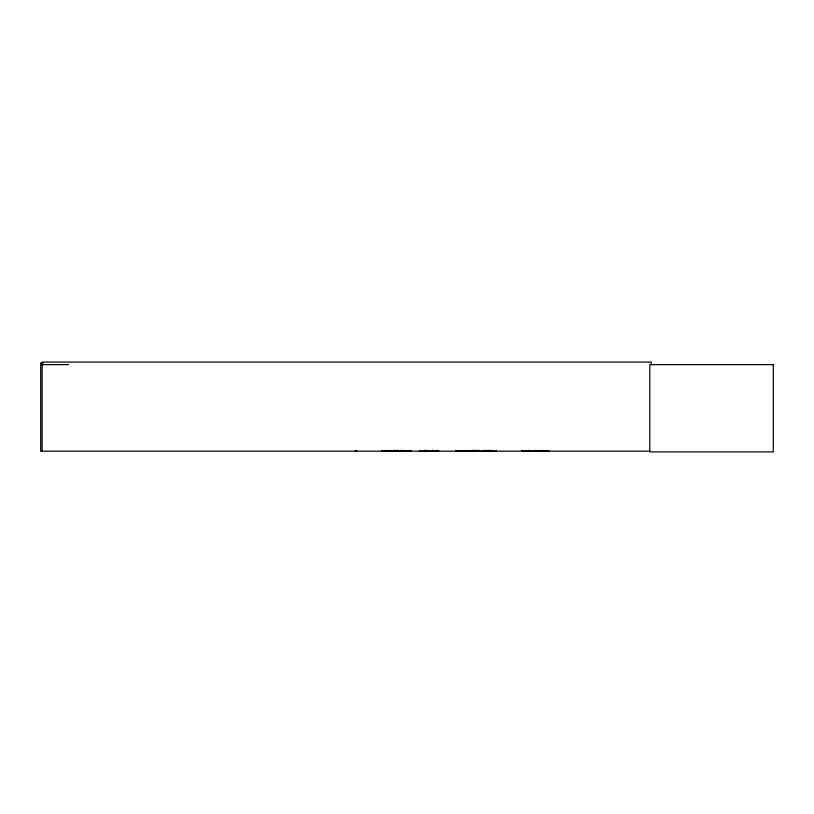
<?xml version="1.0" encoding="UTF-8"?>
<svg xmlns="http://www.w3.org/2000/svg" width="814" height="814" viewBox="0 0 814 814"><rect width="100%" height="100%" fill="white"/><g stroke="black" fill="none" stroke-linecap="round" stroke-linejoin="round"><path stroke-width="1.22" d="M388.125 451.149L388.125 450.457M401.21 451.149L401.221 450.457M496.55 451.149L478.774 451.149L478.836 450.457M402.208 451.088L402.075 450.274M419.322 451.18L438.858 451.109M419.709 451.088L419.78 450.518M43.244 363.003L40.7 363.003L40.7 451.18L649.959 451.18M40.7 364.641L68.62 364.641M381.807 450.61L411.05 450.61M455.626 450.61L471.917 450.61M381.776 450.844L411.08 450.824M455.596 450.844L471.957 450.844M381.786 451.129L411.07 451.129M455.606 451.129L471.937 451.129L471.896 450.457M521.957 450.997L535.052 451.088L535.052 450.457M548.677 450.997L535.581 451.088L535.581 450.457M429.222 451.088L429.161 450.518L429.1 451.18M408.435 451.068L408.374 450.457M396.733 451.068L396.683 450.457M496.316 451.068L496.265 450.457M484.31 451.088L484.279 450.518M651.231 364.641L651.231 362.088L42.135 362.088L42.135 451.18M548.677 450.457L548.677 451.18M542.358 450.274L542.358 451.18M541.9 450.274L541.9 451.18M528.734 450.274L528.734 451.18M528.276 450.274L528.276 451.18M521.957 450.457L521.957 451.18M489.886 450.274L489.886 451.18M489.468 450.274L489.468 451.18M485.856 450.274L485.856 451.18M485.439 450.274L485.439 451.18M484.238 450.457L484.238 451.18M479.059 450.457L479.059 451.18M478.52 450.457L478.571 451.18M478.286 450.457L478.194 451.18M477.665 450.457L477.665 451.18M477.564 450.457L477.564 451.18M477.258 450.457L477.258 451.18M477.096 450.457L477.096 451.18M476.79 450.457L476.79 451.18M476.516 450.457L476.516 451.18M476.221 450.457L476.221 451.18M476.068 450.457L476.068 451.18M475.793 450.457L475.793 451.18M475.6 450.457L475.539 451.18M475.02 450.457L475.02 451.18M474.318 450.457L474.318 451.18M474.104 450.457L474.104 451.18M473.779 450.457L473.779 451.18M473.168 450.457L473.168 451.18M473.046 450.457L473.046 451.18M472.873 450.457L472.771 451.18M472.578 450.457L472.578 451.18M472.435 450.457L472.395 451.18M472.161 450.457L472.161 451.18M471.601 450.457L471.601 451.18M438.349 450.457L438.349 451.18M432.855 450.274L432.855 451.18M432.539 450.274L432.539 451.18M425.661 450.274L425.661 451.18M425.335 450.274L425.335 451.18M419.841 450.457L419.841 451.18M402.503 450.457L402.503 451.18M401.668 450.274L401.668 451.18M397.507 450.274L397.507 451.18M397.1 450.274L397.1 451.18M394.454 450.274L394.434 451.18M390.801 450.457L390.801 451.18M390.578 450.457L390.578 451.18M390.201 450.457L390.201 451.18M389.601 450.457L389.601 451.18M389.245 450.457L389.245 451.18M356.634 450.457L356.634 451.18M356.278 450.457L356.278 451.18M355.667 450.457L355.667 451.18M355.291 450.457L355.291 451.18M491.056 450.997L491.086 450.457L491.056 450.997M773.3 364.641L649.796 364.641L649.796 451.912L773.3 451.912L773.3 364.641M474.623 451.18L474.623 450.457L474.603 451.18M394.912 451.18L394.912 450.274L394.892 451.18"/></g></svg>
